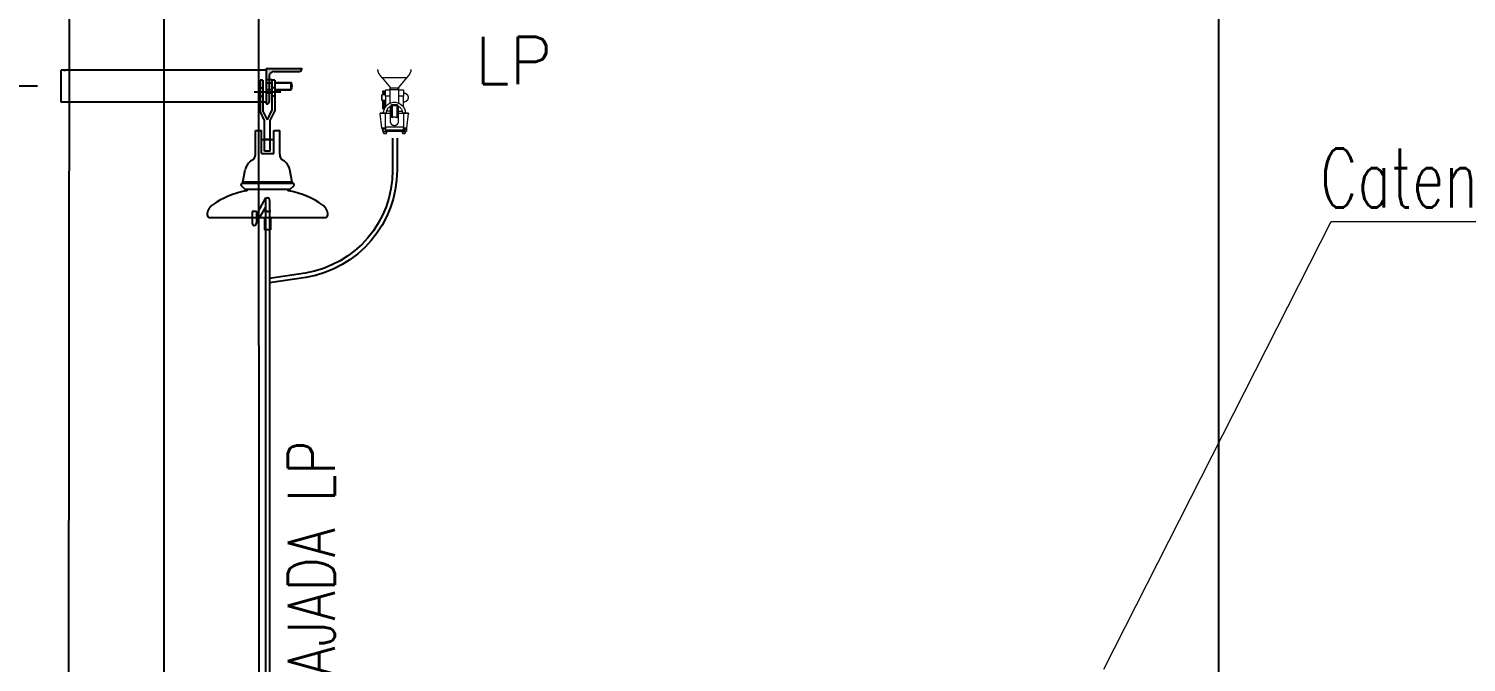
# Model space of a CAD drawing. Header units: millimetres. Extents: x -37020 to 35906, y -101 to 52234.
# Drawn here: x -23.438 to -20.397, y 391.228 to 392.567 of the extents above; entities that cross this region are included whole.
import ezdxf

# ---------------------------------------------------------------- set-up
doc = ezdxf.new("R2010")
doc.units = ezdxf.units.MM
doc.header["$PDMODE"] = 35
doc.header["$PDSIZE"] = 1
for name, pattern in [('ACAD_ISO04W100', [30, 24, -3, 0, -3]), ('CENTER', [50.8, 31.75, -6.35, 6.35, -6.35]), ('DASHDOTX2', [2, 1, -0.5, 0, -0.5]), ('DASHED', [0.3, 0.17, -0.13]), ('HIDDEN', [9.525, 6.35, -3.175])]:
    doc.linetypes.add(name, pattern=pattern)
doc.layers.add('07 Piezas Nuevas', color=1, linetype='Continuous', lineweight=20)
for name, color, linetype in [('CI-Encofrados', 2, 'Continuous'), ('CI-Proyecciones', 1, 'HIDDEN'), ('EJES-COL', 1, 'DASHDOTX2'), ('GE-Cotas', 1, 'Continuous'), ('M0_EQUIPOS', 2, 'Continuous')]:
    doc.layers.add(name, color=color, linetype=linetype)
doc.styles.add('ROMAN_SIMPLEX', font='ROMANS')
doc.styles.add('Romans', font='romans.shx', dxfattribs={"width": 0.8})
doc.dimstyles.new('COTAS GENERAL', dxfattribs={"dimscale": 0.1, "dimtxt": 2.5, "dimasz": 2.5, "dimexe": 1, "dimexo": 1, "dimgap": 1.25, "dimtad": 1, "dimzin": 1, "dimdsep": 46, "dimtxsty": 'Romans', "dimcen": 1, "dimclrd": 2, "dimclre": 1, "dimclrt": 3, "dimaunit": 1, "dimadec": 3, "dimazin": 0, "dimtfac": 1, "dimtix": 1, "dimtmove": 0, "dimatfit": 0, "dimfxl": 1, "dimtolj": 1, "dimarcsym": 0})

# ---------------------------------------------------------------- blocks, each defined once
blk = doc.blocks.new('galibo TA')
at = {"layer": 'EJES-COL', "color": 1, "linetype": 'HIDDEN'}
blk.add_line((0, 8.4976), (0, -2), dxfattribs=at)
blk = doc.blocks.new('A$C55460976')
at = {"layer": '07 Piezas Nuevas', "color": 1, "linetype": 'DASHED', "lineweight": 15}
for p, q in [((0.0046, 0.1237), (0.0093, 0.1181)), ((0.0607, 0.1181), (0.0653, 0.1237)), ((0.0093, 0.1181), (0.027, 0.0969)), ((0.0093, 0.1181), (0.0607, 0.1181)), ((0.016, 0.0925), (0.016, 0.079)), ((0.026, 0.0925), (0.016, 0.0925)), ((0.026, 0.0925), (0.016, 0.0925)), ((0.026, 0.0981), (0.026, 0.0647)), ((0.027, 0.0932), (0.027, 0.0969)), ((0.043, 0.0969), (0.027, 0.0969)), ((0.043, 0.0932), (0.027, 0.0932)), ((0.0607, 0.1181), (0.043, 0.0969)), ((0.043, 0.0932), (0.043, 0.0969)), ((0.044, 0.0647), (0.044, 0.0981)), ((0.054, 0.0925), (0.044, 0.0925)), ((0.054, 0.0925), (0.044, 0.0925)), ((0.054, 0.079), (0.054, 0.0925)), ((0.016, 0.0565), (0.016, 0.079)), ((0.016, 0.079), (0.026, 0.079)), ((0.04, 0.0615), (0.03, 0.0615)), ((0.03, 0.0615), (0.03, 0.0595)), ((0.04, 0.0615), (0.04, 0.0595)), ((0.044, 0.079), (0.054, 0.079)), ((0.0565, 0.0828), (0.054, 0.0828)), ((0.0565, 0.0828), (0.054, 0.0828)), ((0.054, 0.079), (0.054, 0.0565)), ((0.054, 0.0702), (0.0565, 0.0702)), ((0.054, 0.0702), (0.0565, 0.0702)), ((0.0566, 0.0896), (0.0566, 0.0871)), ((0.0566, 0.0896), (0.0566, 0.0871)), ((0.0566, 0.0871), (0.0566, 0.0871)), ((0.0566, 0.0871), (0.0566, 0.0844)), ((0.0566, 0.0844), (0.0566, 0.0828)), ((0.0566, 0.0844), (0.0566, 0.0844)), ((0.0566, 0.0844), (0.0594, 0.0844)), ((0.0566, 0.0844), (0.0566, 0.0828)), ((0.0566, 0.0844), (0.0566, 0.0828)), ((0.0566, 0.0702), (0.0566, 0.0531)), ((0.0566, 0.0702), (0.0566, 0.0532)), ((0.0566, 0.0702), (0.0566, 0.0532)), ((0.0594, 0.0896), (0.0594, 0.0871)), ((0.0594, 0.0871), (0.0594, 0.0896)), ((0.0594, 0.0871), (0.0594, 0.0871)), ((0.0594, 0.0871), (0.0594, 0.0844)), ((0.0594, 0.0844), (0.0594, 0.0828)), ((0.0594, 0.0844), (0.0594, 0.0844)), ((0.0594, 0.0828), (0.0594, 0.0844)), ((0.0594, 0.0828), (0.0594, 0.0844)), ((0.0594, 0.0702), (0.0594, 0.0531)), ((0.0594, 0.0532), (0.0594, 0.0702)), ((0.0594, 0.0532), (0.0594, 0.0702)), ((0.0608, 0.0828), (0.0595, 0.0828)), ((0.0608, 0.0828), (0.0595, 0.0828)), ((0.0595, 0.0702), (0.0608, 0.0702)), ((0.0595, 0.0702), (0.0608, 0.0702)), ((0.0608, 0.082), (0.0608, 0.0828)), ((0.0618, 0.0818), (0.0608, 0.0828)), ((0.0618, 0.0818), (0.0608, 0.0828)), ((0.0608, 0.082), (0.0618, 0.0811)), ((0.0608, 0.0702), (0.0608, 0.082)), ((0.0608, 0.0702), (0.0618, 0.0712)), ((0.0608, 0.0702), (0.0618, 0.0712)), ((0.0618, 0.0818), (0.0618, 0.0811)), ((0.0618, 0.0712), (0.0618, 0.0811)), ((0.005, 0.0435), (0.016, 0.0435)), ((0.005, 0.0435), (0.0051, 0.0429)), ((0.0085, 0.0115), (0.0051, 0.0429)), ((0.0051, 0.0429), (0.016, 0.0429)), ((0.026, 0.0435), (0.016, 0.0435)), ((0.016, 0.0435), (0.016, 0.0135)), ((0.026, 0.0477), (0.0185, 0.0477)), ((0.026, 0.0477), (0.026, 0.0579)), ((0.026, 0.053), (0.028, 0.053)), ((0.026, 0.0435), (0.026, 0.0477)), ((0.026, 0.0265), (0.026, 0.0435)), ((0.028, 0.0595), (0.028, 0.0362)), ((0.03, 0.0595), (0.028, 0.0595)), ((0.03, 0.0595), (0.03, 0.0342)), ((0.04, 0.0595), (0.03, 0.0595)), ((0.03, 0.0342), (0.0304, 0.0342)), ((0.0396, 0.0342), (0.04, 0.0342)), ((0.04, 0.0595), (0.04, 0.0342)), ((0.042, 0.0595), (0.04, 0.0595)), ((0.042, 0.0595), (0.042, 0.0362)), ((0.042, 0.053), (0.044, 0.053)), ((0.044, 0.0579), (0.044, 0.0477)), ((0.044, 0.0477), (0.0515, 0.0477)), ((0.044, 0.0477), (0.044, 0.0435)), ((0.054, 0.0435), (0.044, 0.0435)), ((0.044, 0.0435), (0.044, 0.0265)), ((0.054, 0.0435), (0.065, 0.0435)), ((0.054, 0.0135), (0.054, 0.0435)), ((0.054, 0.0429), (0.0649, 0.0429)), ((0.0568, 0.0524), (0.0592, 0.0524)), ((0.0615, 0.0115), (0.0649, 0.0429)), ((0.0649, 0.0429), (0.065, 0.0435)), ((0.0085, 0.0115), (0.016, 0.0115)), ((0.0091, 0.0115), (0.0091, 0.0102)), ((0.0091, 0.0115), (0.0091, 0.0102)), ((0.016, 0.0102), (0.0091, 0.0102)), ((0.0097, 0.0097), (0.0097, 0.0054)), ((0.0119, 0.0097), (0.0097, 0.0097)), ((0.0097, 0.0054), (0.0119, 0.005)), ((0.0097, 0.0054), (0.0119, 0.005)), ((0.01, 0.0102), (0.01, 0.0097)), ((0.01, 0.0102), (0.01, 0.0097)), ((0.0119, 0.005), (0.01, 0.005)), ((0.0142, 0.0097), (0.0119, 0.0097)), ((0.016, 0.005), (0.0119, 0.005)), ((0.012, 0.005), (0.012, 0.001)), ((0.012, 0.005), (0.012, 0.001)), ((0.012, 0.001), (0.015, 0.001)), ((0.012, 0.001), (0.013, 0)), ((0.012, 0.001), (0.013, 0)), ((0.013, 0), (0.017, 0)), ((0.0142, 0.0097), (0.016, 0.0097)), ((0.0142, 0.0097), (0.0142, 0.0054)), ((0.016, 0.0051), (0.0142, 0.0054)), ((0.016, 0.0051), (0.0142, 0.0054)), ((0.015, 0.001), (0.018, 0.001)), ((0.016, 0.0078), (0.016, 0.0135)), ((0.016, 0.0135), (0.054, 0.0135)), ((0.054, 0.0078), (0.016, 0.0078)), ((0.016, 0.0078), (0.016, 0.0048)), ((0.016, 0.0048), (0.054, 0.0048)), ((0.016, 0.0048), (0.054, 0.0048)), ((0.017, 0), (0.018, 0.001)), ((0.017, 0), (0.018, 0.001)), ((0.018, 0.001), (0.018, 0.0048)), ((0.018, 0.001), (0.018, 0.0048)), ((0.052, 0.0048), (0.052, 0.001)), ((0.052, 0.0048), (0.052, 0.001)), ((0.052, 0.001), (0.058, 0.001)), ((0.052, 0.001), (0.053, 0)), ((0.052, 0.001), (0.053, 0)), ((0.053, 0), (0.057, 0)), ((0.054, 0.0135), (0.054, 0.0078)), ((0.054, 0.0115), (0.0615, 0.0115)), ((0.0609, 0.0102), (0.054, 0.0102)), ((0.0542, 0.0097), (0.054, 0.0097)), ((0.054, 0.0078), (0.054, 0.0048)), ((0.054, 0.0054), (0.0542, 0.0054)), ((0.054, 0.0054), (0.0542, 0.0054)), ((0.0569, 0.005), (0.054, 0.005)), ((0.0542, 0.0097), (0.0569, 0.0097)), ((0.0542, 0.0097), (0.0542, 0.0054)), ((0.0569, 0.0097), (0.0596, 0.0097)), ((0.0599, 0.005), (0.0569, 0.005)), ((0.057, 0), (0.058, 0.001)), ((0.057, 0), (0.058, 0.001)), ((0.058, 0.001), (0.058, 0.005)), ((0.058, 0.001), (0.058, 0.005)), ((0.0599, 0.0097), (0.0596, 0.0097)), ((0.0596, 0.0097), (0.0596, 0.0054)), ((0.0596, 0.0054), (0.0599, 0.005)), ((0.0596, 0.0054), (0.0599, 0.005)), ((0.0603, 0.0097), (0.0599, 0.0097)), ((0.06, 0.0097), (0.06, 0.0102)), ((0.06, 0.0097), (0.06, 0.0102)), ((0.0603, 0.0097), (0.0603, 0.0054)), ((0.0609, 0.0102), (0.0609, 0.0115)), ((0.0609, 0.0102), (0.0609, 0.0115))]:
    blk.add_line(p, q, dxfattribs=at)
for centre, radius, start, end in [((0.02, 0.1365), 0.02, 181.9846, 219.8367), ((0.05, 0.1365), 0.02, 320.1633, 358.0154), ((0.035, 0.0435), 0.023, 0, 180), ((0.03, 0.0595), 0.002, 90, 180), ((0.04, 0.0595), 0.002, 0, 90), ((0.058, 0.0894), 0.00145, 10.9624, 169.0376), ((0.0568, 0.0896), 0.00023, 169.0376, 180), ((0.058, 0.088), 0.00169, 212.5085, 327.4915), ((0.0592, 0.0896), 0.00023, 0, 10.9624), ((0.035, 0.0435), 0.017, 114.3157, 180), ((0.03, 0.0362), 0.002, 180, 270), ((0.035, 0.0265), 0.009, 59.2585, 120.7415), ((0.04, 0.0362), 0.002, 270, 0), ((0.035, 0.0435), 0.017, 0, 65.6843)]:
    blk.add_arc(centre, radius, start, end, dxfattribs=at)
for centre, major_axis, ratio, start_param, end_param in [((0.058, 0.0534), (0, 0.00173), 0.836842, 1.762125, 2.208164), ((0.058, 0.0509), (0, 0.0025), 0.57912, -0.933429, 0.933429), ((0.058, 0.0534), (0, 0.00173), 0.836842, 4.075021, 4.52106)]:
    blk.add_ellipse(centre, major_axis=major_axis, ratio=ratio, start_param=start_param, end_param=end_param, dxfattribs=at)
for points, knots in [([(0.016, 0.0865), (0.0154, 0.0864), (0.0145, 0.0864), (0.0133, 0.0861), (0.0121, 0.0857), (0.0109, 0.0851), (0.0096, 0.0842), (0.0084, 0.0831), (0.0074, 0.0817), (0.0067, 0.0802), (0.0062, 0.0785), (0.006, 0.0767), (0.0061, 0.075), (0.0065, 0.0732), (0.0073, 0.0716), (0.0083, 0.0701), (0.0095, 0.0689), (0.0108, 0.0679), (0.0122, 0.0672), (0.0134, 0.0668), (0.0146, 0.0666), (0.0155, 0.0665), (0.016, 0.0665)], [0, 0, 0, 0, 0.057898, 0.082624, 0.124473, 0.169695, 0.219147, 0.271279, 0.325145, 0.380112, 0.4358, 0.492008, 0.548648, 0.605719, 0.663322, 0.721732, 0.77524, 0.82841, 0.880183, 0.917533, 0.952289, 1, 1, 1, 1]), ([(0.016, 0.0865), (0.0154, 0.0864), (0.0145, 0.0864), (0.0133, 0.0861), (0.0121, 0.0857), (0.0109, 0.0851), (0.0096, 0.0842), (0.0084, 0.0831), (0.0074, 0.0817), (0.0067, 0.0802), (0.0062, 0.0785), (0.006, 0.0767), (0.0061, 0.075), (0.0065, 0.0732), (0.0073, 0.0716), (0.0083, 0.0701), (0.0095, 0.0689), (0.0108, 0.0679), (0.0122, 0.0672), (0.0134, 0.0668), (0.0146, 0.0666), (0.0155, 0.0665), (0.016, 0.0665)], [0, 0, 0, 0, 0.057898, 0.082624, 0.124473, 0.169695, 0.219147, 0.271279, 0.325145, 0.380112, 0.4358, 0.492008, 0.548648, 0.605719, 0.663322, 0.721732, 0.77524, 0.82841, 0.880183, 0.917533, 0.952289, 1, 1, 1, 1]), ([(0.058, 0.0826), (0.0581, 0.0826), (0.0583, 0.0826), (0.0587, 0.0826), (0.0591, 0.0827), (0.0594, 0.0828), (0.0595, 0.0828), (0.0595, 0.0828), (0.0595, 0.0828), (0.0594, 0.0828), (0.0591, 0.0827), (0.0587, 0.0826), (0.0583, 0.0826), (0.0579, 0.0826), (0.0575, 0.0826), (0.057, 0.0827), (0.0567, 0.0827), (0.0565, 0.0828), (0.0565, 0.0828), (0.0565, 0.0828)], [0, 0, 0, 0, 0.02815, 0.100251, 0.172083, 0.242179, 0.311682, 0.333444, 0.355205, 0.424708, 0.494804, 0.566636, 0.638737, 0.666887, 0.737068, 0.807185, 0.878566, 0.950839, 1, 1, 1, 1]), ([(0.058, 0.0826), (0.0578, 0.0826), (0.0575, 0.0826), (0.057, 0.0827), (0.0567, 0.0827), (0.0565, 0.0828), (0.0565, 0.0828), (0.0565, 0.0828)], [0, 0, 0, 0, 0.210681, 0.421174, 0.635457, 0.852419, 1, 1, 1, 1]), ([(0.058, 0.0704), (0.0579, 0.0704), (0.0577, 0.0704), (0.0573, 0.0704), (0.0569, 0.0703), (0.0566, 0.0702), (0.0565, 0.0702), (0.0565, 0.0702), (0.0565, 0.0702), (0.0566, 0.0702), (0.0569, 0.0703), (0.0573, 0.0704), (0.0577, 0.0704), (0.0581, 0.0704), (0.0585, 0.0704), (0.0589, 0.0703), (0.0593, 0.0703), (0.0595, 0.0702), (0.0595, 0.0702), (0.0595, 0.0702)], [0, 0, 0, 0, 0.028167, 0.100268, 0.172085, 0.242183, 0.311685, 0.333446, 0.355208, 0.42471, 0.494807, 0.566625, 0.638726, 0.666893, 0.737057, 0.807175, 0.878566, 0.950839, 1, 1, 1, 1]), ([(0.058, 0.0704), (0.0582, 0.0704), (0.0585, 0.0704), (0.0589, 0.0703), (0.0593, 0.0703), (0.0595, 0.0702), (0.0595, 0.0702), (0.0595, 0.0702)], [0, 0, 0, 0, 0.210635, 0.421131, 0.63545, 0.852416, 1, 1, 1, 1]), ([(0.01, 0.005), (0.01, 0.005), (0.0099, 0.005), (0.0098, 0.0052), (0.0097, 0.0054)], [0, 0, 0, 0, 0.070201, 1, 1, 1, 1]), ([(0.01, 0.005), (0.01, 0.005), (0.0099, 0.005), (0.0098, 0.0052), (0.0097, 0.0054)], [0, 0, 0, 0, 0.070201, 1, 1, 1, 1]), ([(0.0119, 0.005), (0.012, 0.005), (0.0128, 0.005), (0.0135, 0.0052), (0.0142, 0.0054)], [0, 0, 0, 0, 0.070233, 1, 1, 1, 1]), ([(0.0119, 0.005), (0.012, 0.005), (0.0128, 0.005), (0.0135, 0.0052), (0.0142, 0.0054)], [0, 0, 0, 0, 0.070233, 1, 1, 1, 1]), ([(0.044, 0.0265), (0.0439, 0.0255), (0.0437, 0.0235), (0.0422, 0.0208), (0.0399, 0.0187), (0.0371, 0.0176), (0.034, 0.0174), (0.0311, 0.0182), (0.0286, 0.0199), (0.0269, 0.0223), (0.0261, 0.0246), (0.026, 0.026), (0.026, 0.0265)], [0, 0, 0, 0, 0.110955, 0.22223, 0.326663, 0.428949, 0.531929, 0.635436, 0.738728, 0.841197, 0.943948, 1, 1, 1, 1]), ([(0.044, 0.0265), (0.0439, 0.0255), (0.0437, 0.0235), (0.0422, 0.0208), (0.0399, 0.0187), (0.0371, 0.0176), (0.034, 0.0174), (0.0311, 0.0182), (0.0286, 0.0199), (0.0269, 0.0223), (0.0261, 0.0246), (0.026, 0.026), (0.026, 0.0265)], [0, 0, 0, 0, 0.110955, 0.22223, 0.326663, 0.428949, 0.531929, 0.635436, 0.738728, 0.841197, 0.943948, 1, 1, 1, 1]), ([(0.0569, 0.005), (0.0567, 0.005), (0.0558, 0.005), (0.0549, 0.0053), (0.0542, 0.0054)], [0, 0, 0, 0, 0.268614, 1, 1, 1, 1]), ([(0.0569, 0.005), (0.0567, 0.005), (0.0558, 0.005), (0.0549, 0.0053), (0.0542, 0.0054)], [0, 0, 0, 0, 0.268614, 1, 1, 1, 1]), ([(0.0596, 0.0054), (0.0593, 0.0054), (0.0585, 0.0051), (0.0576, 0.0051), (0.0569, 0.005)], [0, 0, 0, 0, 0.257568, 1, 1, 1, 1]), ([(0.0596, 0.0054), (0.0593, 0.0054), (0.0585, 0.0051), (0.0576, 0.0051), (0.0569, 0.005)], [0, 0, 0, 0, 0.257568, 1, 1, 1, 1]), ([(0.0599, 0.005), (0.06, 0.005), (0.0601, 0.005), (0.0602, 0.0052), (0.0603, 0.0054)], [0, 0, 0, 0, 0.070201, 1, 1, 1, 1]), ([(0.0599, 0.005), (0.06, 0.005), (0.0601, 0.005), (0.0602, 0.0052), (0.0603, 0.0054)], [0, 0, 0, 0, 0.070201, 1, 1, 1, 1])]:
    blk.add_open_spline(points, degree=3, knots=knots, dxfattribs=at)
blk = doc.blocks.new('bajada LP parte superior')
blk.add_hatch(color=256).paths.add_polyline_path([(427, 3.5), (427, -71.5), (428.4, -71.5, 0.414214), (433.4, -66.5), (433.4, -12.8, -0.414214), (443.4, -2.8), (497, -2.8, 0.414214), (502, 2.2), (502, 3.5)])
for p, q in [((427, 0), (-7, 0)), ((-7, -68), (-7, 0)), ((0, 0), (0, -2)), ((427, 3.5), (427, -71.5)), ((427, 3.5), (502, 3.5)), ((502, 3.5), (502, 2.2)), ((443.4, -2.8), (497, -2.8)), ((427, -68), (-7, -68))]:
    blk.add_line(p, q)
at = {"color": 6}
for p, q in [((414.1, -21.5), (414.1, -86.5)), ((420.1, -21.5), (414.1, -21.5)), ((420.1, -21.5), (420.1, -85.1)), ((428.5, -20.1), (438.5, -20.1)), ((428.5, -27.1), (438.5, -27.1)), ((433.4, -12.8), (433.4, -66.5)), ((439.1, -21.5), (439.1, -85.1)), ((445.1, -21.5), (439.1, -21.5)), ((445.1, -21.5), (445.1, -86.5)), ((445.1, -26), (478.8, -26)), ((445.1, -27), (478.8, -27)), ((478.8, -26), (478.8, -42)), ((428.5, -40.9), (438.5, -40.9)), ((428.5, -47.9), (438.5, -47.9)), ((445.1, -41), (478.8, -41)), ((445.1, -42), (478.8, -42)), ((423.6, -106.5), (414.1, -86.5)), ((429.6, -105.1), (420.1, -85.1)), ((427, -71.5), (428.4, -71.5)), ((429.6, -105.1), (439.1, -85.1)), ((435.6, -106.5), (445.1, -86.5)), ((423.6, -171.5), (423.6, -106.5)), ((435.6, -171.5), (435.6, -106.5)), ((403.9, -178.2), (403.9, -127.5)), ((403.9, -127.5), (416.6, -127.5)), ((416.6, -176.5), (416.6, -127.5)), ((416.6, -146.5), (442.7, -146.5)), ((435.6, -146.5), (423.6, -146.5)), ((442.7, -176.5), (442.7, -127.5)), ((442.7, -127.5), (455.4, -127.5)), ((455.4, -178.2), (455.4, -127.5)), ((416.6, -176.5), (442.7, -176.5)), ((435.6, -171.5), (423.6, -171.5)), ((377.1, -237.2), (382.6, -210.8)), ((482.1, -237.2), (476.7, -210.8)), ((374.6, -239.7), (373.6, -240.8)), ((377.1, -237.2), (374.6, -239.7)), ((484.6, -239.7), (374.6, -239.7)), ((482.1, -237.2), (377.1, -237.2)), ((482.1, -237.2), (484.6, -239.7)), ((484.6, -239.7), (485.7, -240.8)), ((382.1, -252.2), (373.6, -243.7)), ((477.1, -252.2), (382.1, -252.2)), ((477.1, -252.2), (485.7, -243.7)), ((428.6, -299.2), (430.7, -299.2)), ((429.6, -300.3), (429.6, -298.2)), ((307.6, -311.7), (550.9, -311.7)), ((423.3, -311.7), (423.3, -337.7)), ((436, -311.7), (436, -337.7)), ((436, -337.7), (423.3, -337.7))]:
    blk.add_line(p, q, dxfattribs=at)
at = {"color": 6, "linetype": 'CENTER'}
blk.add_line((458.1, -46.5), (401.2, -46.5), dxfattribs=at)
at = {"color": 6, "linetype": 'HIDDEN'}
for p, q in [((414.1, -37.8), (420.1, -37.8)), ((414.1, -55.2), (420.1, -55.2)), ((445.1, -37.8), (439.1, -37.8)), ((445.1, -55.2), (439.1, -55.2))]:
    blk.add_line(p, q, dxfattribs=at)
for centre, radius, start, end in [((497, 2.2), 5, 270, 0), ((443.4, -12.8), 10, 90, 180)]:
    blk.add_arc(centre, radius, start, end)
at = {"color": 6}
for centre, radius, start, end in [((435.2, -23.6), 4.75, 26.3418, 46.8264), ((435.2, -23.6), 4.75, 313.1736, 324.9704), ((423.3, -34), 16.7, 18.4445, 24.4327), ((469.6, -34), 12.2, 318.8879, 41.1121), ((423.3, -34), 16.7, 335.5673, 341.5555), ((435.2, -44.4), 4.75, 35.0296, 46.8264), ((435.2, -44.4), 4.75, 313.1736, 324.9704), ((428.4, -66.5), 5, 270, 0)]:
    blk.add_arc(centre, radius, start, end, dxfattribs=at)
for centre, major_axis, start_param, end_param in [((388.9, -178.2), (-10.6, 10.6), 2.895445, 3.926995), ((470.4, -178.2), (10.6, 10.6), 2.356199, 3.387749), ((412, -216.8), (21.2, 21.2), 1.324649, 2.152302), ((447.3, -216.8), (-21.2, 21.2), 4.130892, 4.958545), ((375, -242.2), (1.41, 1.41), 1.570801, 3.141597), ((484.3, -242.2), (-1.41, 1.41), 3.141597, 4.712393), ((416.6, -432.2), (127.3, 127.3), 0.971669, 1.400336), ((382, -249), (4.6, 4.6), 4.113262, 4.968949), ((477.3, -249), (-4.6, 4.6), 1.314245, 2.169932), ((442.7, -432.2), (-127.3, 127.3), -1.400327, -0.97166), ((327.2, -305.7), (17.7, 17.7), 1.399984, 2.379924), ((532.1, -305.7), (-17.7, 17.7), 3.90327, 4.883211), ((307.6, -306.2), (3.89, 3.89), 2.356199, 3.926995), ((551.6, -306.2), (-3.89, 3.89), 2.356199, 3.926995)]:
    blk.add_ellipse(centre, major_axis=major_axis, ratio=1, start_param=start_param, end_param=end_param, dxfattribs=at)
blk = doc.blocks.new('A$C5077')
at = {"layer": 'CI-Encofrados', "color": 3}
for p, q in [((0.00825, 11), (0, 0)), ((0.40825, 11), (0.4165, 0))]:
    blk.add_line(p, q, dxfattribs=at)
at = {"layer": 'CI-Encofrados', "color": 253}
blk.add_line((0.20825, 11), (0.20825, 0), dxfattribs=at)
blk = doc.blocks.new('barra de retención 2500mm')
at = {"color": 1}
for p, q in [((-23.5, 2445.6), (-3.3, 2481)), ((-4.5, 2476.5), (-4.5, -14.5)), ((-3.3, 2481), (0, 2481)), ((4.5, 2476.5), (4.5, -14.5)), ((-32.5, 2452), (-32.5, 2427.5)), ((-23.5, 2452), (-32.5, 2452)), ((-23.5, 2427.5), (-4.5, 2460.8)), ((-23.5, 2452), (-23.5, 2427.5))]:
    blk.add_line(p, q, dxfattribs=at)
at = {"color": 1, "linetype": 'ACAD_ISO04W100', "ltscale": 0.1}
for p, q in [((6.7, 2452), (-6.7, 2452)), ((6.7, 0), (-6.7, 0))]:
    blk.add_line(p, q, dxfattribs=at)
at = {"color": 1}
for centre, start, end in [((0, 2476.5), 0, 180), ((-28, 2427.5), 180, 360), ((0, -14.5), 180, 0)]:
    blk.add_arc(centre, 4.5, start, end, dxfattribs=at)
blk = doc.blocks.new('*D332')
at = {"layer": 'Defpoints', "color": 0, "transparency": 16777216}
for p in [(-23.837, 392.5341), (-23.37, 392.4456), (-21.3055, 384.7606)]:
    blk.add_point(p, dxfattribs=at)
at = {"layer": 'GE-Cotas', "color": 1, "lineweight": -2, "transparency": 16777216}
for p, q in [((-23.637, 392.5341), (-24.3715, 392.5341)), ((-23.57, 392.4456), (-23.637, 392.5341)), ((-23.42, 392.4456), (-23.57, 392.4456))]:
    blk.add_line(p, q, dxfattribs=at)
at = {"layer": 'GE-Cotas', "color": 3, "linetype": 'Continuous', "transparency": 16777216, "insert": (-24.1355, 392.6591), "char_height": 0.125, "attachment_point": 5, "style": 'Romans'}
blk.add_mtext('\\A1;+7685', dxfattribs=at)
blk = doc.blocks.new('*D333')
at = {"layer": 'Defpoints', "color": 0, "transparency": 16777216}
for p in [(-23.9034, 392.775), (-23.4294, 392.6812), (-21.3055, 384.7606)]:
    blk.add_point(p, dxfattribs=at)
at = {"layer": 'GE-Cotas', "color": 1, "lineweight": -2, "transparency": 16777216}
for p, q in [((-23.7034, 392.775), (-24.4087, 392.775)), ((-23.6294, 392.6812), (-23.7034, 392.775)), ((-23.4794, 392.6812), (-23.6294, 392.6812))]:
    blk.add_line(p, q, dxfattribs=at)
at = {"layer": 'GE-Cotas', "color": 3, "linetype": 'Continuous', "transparency": 16777216, "insert": (-24.1873, 392.9), "char_height": 0.125, "attachment_point": 5, "style": 'Romans'}
blk.add_mtext('\\A1;+7921', dxfattribs=at)

msp = doc.modelspace()

# ---------------------------------------------------------------- linework, layer by layer
at = {"color": 1, "elevation": -20.7852}
for points in [[(-22.6686, 392.3354), (-22.6686, 392.268, -0.367975), (-22.8538, 392.0505), (-22.9288, 392.0389)], [(-22.6594, 392.3354), (-22.6594, 392.268, -0.368017), (-22.8523, 392.0414), (-22.9288, 392.0299)]]:
    msp.add_lwpolyline(points, format="xyb", dxfattribs=at)
at = {"color": 1, "linetype": 'Continuous', "lineweight": 15, "elevation": -9.3052}
msp.add_lwpolyline([(-21.1644, 391.2133), (-20.6831, 392.1597), (-18.9843, 392.1597)], dxfattribs=at)

# ---------------------------------------------------------------- block references
at = {"xscale": 0.0009999999999763531, "yscale": 0.0009999999999763531, "zscale": 0.0009999999999763531}
for name, p in [('bajada LP parte superior', (-23.363, 392.4796, -20.7852)), ('barra de retención 2500mm', (-22.9333, 389.7284, -20.7852))]:
    msp.add_blockref(name, p, dxfattribs=at)
at = {"xscale": -1}
msp.add_blockref('A$C55460976', (-22.6299, 392.3452, -20.7852), dxfattribs=at)
at = {"layer": 'CI-Proyecciones', "ltscale": 100, "xscale": -1}
msp.add_blockref('galibo TA', (-20.9216, 384.7606, -20.7852), dxfattribs=at)
at = {"layer": 'M0_EQUIPOS'}
msp.add_blockref('A$C5077', (-23.3612, 381.9606, -20.7852), dxfattribs=at)

# ---------------------------------------------------------------- texts
at = {"color": 1, "linetype": 'Continuous', "lineweight": 15, "style": 'ROMAN_SIMPLEX', "width": 0.7}
msp.add_text('Catenaria de enlace vías', height=0.125, dxfattribs=at).set_placement((-20.7065, 392.1891, -9.3052))
at = {"layer": 'GE-Cotas', "color": 2, "linetype": 'Continuous', "style": 'ROMAN_SIMPLEX', "width": 0.8}
msp.add_text('BAJADA LP', height=0.1, rotation=90, dxfattribs=at).set_placement((-22.7906, 391.1276, -20.7852))
at = {"layer": 'GE-Cotas', "color": 2, "linetype": 'Continuous', "insert": (-22.4941, 392.5496, -20.7852), "char_height": 0.1, "width": 0.968821, "attachment_point": 1, "style": 'ROMAN_SIMPLEX'}
msp.add_mtext('\\A1;{\\C3;LP}', dxfattribs=at)

# ---------------------------------------------------------------- dimensions: what is measured, and where the dimension line sits
at = {"layer": 'GE-Cotas'}
for feature_location, offset, picture, middle in [((-23.4294, 392.6812, -20.7852), (-0.4739, 0.0938), '*D333', (-24.1873, 392.9, -20.7852)), ((-23.37, 392.4456, -20.7852), (-0.467, 0.0885), '*D332', (-24.1355, 392.6591, -20.7852))]:
    dim = msp.add_ordinate_dim(feature_location=feature_location, offset=offset, dtype=0, origin=(-21.3055, 384.7606, -20.7852), text='+<>', dimstyle='COTAS GENERAL', override={"dimscale": 0.05, "dimasz": 2, "dimdec": 0, "dimlfac": 1000, "dimdsep": 44}, dxfattribs=at)
    dim.commit()
    dim.dimension.update_dxf_attribs({"geometry": picture, "text_midpoint": middle})

doc.saveas('drawing.dxf')
